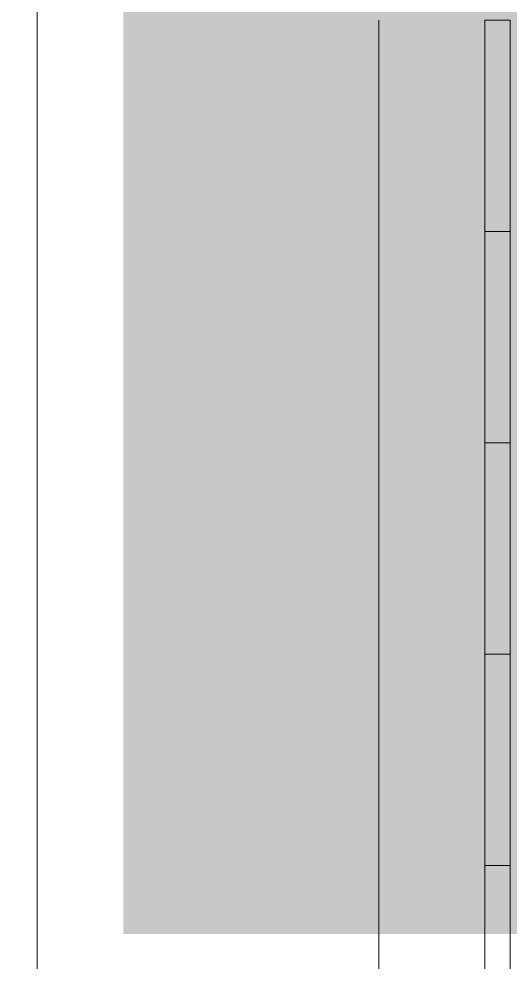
# Model space of a CAD drawing. Header units: millimetres. Extents: x -46169 to 247764, y -86316 to 18123.
# Drawn here: x 239187.8 to 239420, y -82473.1 to -82026.9 of the extents above; entities that cross this region are included whole.
import ezdxf

# ---------------------------------------------------------------- set-up
doc = ezdxf.new("R2010")
doc.units = ezdxf.units.MM
doc.header["$MEASUREMENT"] = 0
doc.linetypes.add('Wipeout_Contour', pattern=[1000, 0, -1000])
for name, color, linetype, lineweight in [('A-25-M_Curtain_Wall_Detail_Pen_No__121', 255, 'Continuous', 0), ('New_A-25-M_Wall_Int_Pen_No__87', 8, 'Continuous', 20), ('New_A-35-M_FFE_Sanitary_Pen_No__192', 7, 'Continuous', 13)]:
    doc.layers.add(name, color=color, linetype=linetype, lineweight=lineweight)
for name, color, linetype in [('New_A-20-M_Roof', 7, 'Continuous'), ('New_A-25-M_Wall_Int', 7, 'Continuous'), ('New_A-35-M_FFE_Sanitary', 7, 'Continuous')]:
    doc.layers.add(name, color=color, linetype=linetype)
doc.layers.add('New_A-35-M_FFE_Sanitary_Pen_No__107', color=7, linetype='Continuous', lineweight=15, true_color=0xa6a6a6)

# ---------------------------------------------------------------- blocks, each defined once
blk = doc.blocks.new('Section Elem_81_5', base_point=(221877.12, -83027.49))
at = {"color": 254, "linetype": 'Wipeout_Contour', "lineweight": 0, "ltscale": 997328.976935}
blk.add_wipeout([(240783.96, -79427.49), (230618.33, -82957.6), (230624.49, -82975.35), (240841.25, -79427.49)], dxfattribs=at).dxf.layer = 'New_A-20-M_Roof'
blk = doc.blocks.new('Section Elem_104_5', base_point=(221877.12, -83027.49))
at = {"color": 254, "linetype": 'Wipeout_Contour', "lineweight": 0, "ltscale": 1011216.259972602}
blk.add_wipeout([(239196.46, -83027.49), (239196.46, -80627.49), (239187.76, -80627.49), (239187.76, -83027.49)], dxfattribs=at).dxf.layer = 'New_A-25-M_Wall_Int'
at = {"layer": 'New_A-25-M_Wall_Int_Pen_No__87', "linetype": 'Continuous'}
blk.add_line((239196.46, -83027.49), (239196.46, -80627.49), dxfattribs=at)
blk = doc.blocks.new('Section Elem_134_5', base_point=(221877.12, -83027.49))
at = {"layer": 'New_A-35-M_FFE_Sanitary_Pen_No__107', "linetype": 'Continuous'}
h = blk.add_hatch(dxfattribs=at)
h.set_pattern_fill('Plywood_0005', color=256, style=0, pattern_type=2)
h.set_pattern_definition([(0, (221877.12, -83027.49), (0, 100), [])])
h.paths.add_polyline_path([(239408.02, -83027.49), (239420.05, -83027.49), (239420.05, -82027.49), (239408.02, -82027.49)])
at = {"layer": 'New_A-35-M_FFE_Sanitary_Pen_No__192', "linetype": 'Continuous'}
for p, q in [((239357.89, -82027.49), (239357.89, -83027.49)), ((239408.02, -82027.49), (239408.02, -83027.49)), ((239420.05, -82027.49), (239408.02, -82027.49)), ((239420.05, -82027.49), (239420.05, -83027.49))]:
    blk.add_line(p, q, dxfattribs=at)

msp = doc.modelspace()

# ---------------------------------------------------------------- block references
at = {"layer": 'New_A-20-M_Roof'}
msp.add_blockref('Section Elem_81_5', (221877.12, -83027.49), dxfattribs=at)

# ---------------------------------------------------------------- next in the draw order: block references
at = {"layer": 'New_A-25-M_Wall_Int'}
msp.add_blockref('Section Elem_104_5', (221877.12, -83027.49), dxfattribs=at)
at = {"layer": 'New_A-35-M_FFE_Sanitary'}
msp.add_blockref('Section Elem_134_5', (221877.12, -83027.49), dxfattribs=at)

# ---------------------------------------------------------------- next in the draw order: hatches: boundary and pattern name
at = {"layer": 'A-25-M_Curtain_Wall_Detail_Pen_No__121', "linetype": 'Continuous'}
msp.add_hatch(color=256, dxfattribs=at).paths.add_polyline_path([(239237.21, -80562.35), (240898.86, -80562.35), (240898.86, -82459.7), (239237.21, -82459.7)])

doc.saveas('drawing.dxf')
